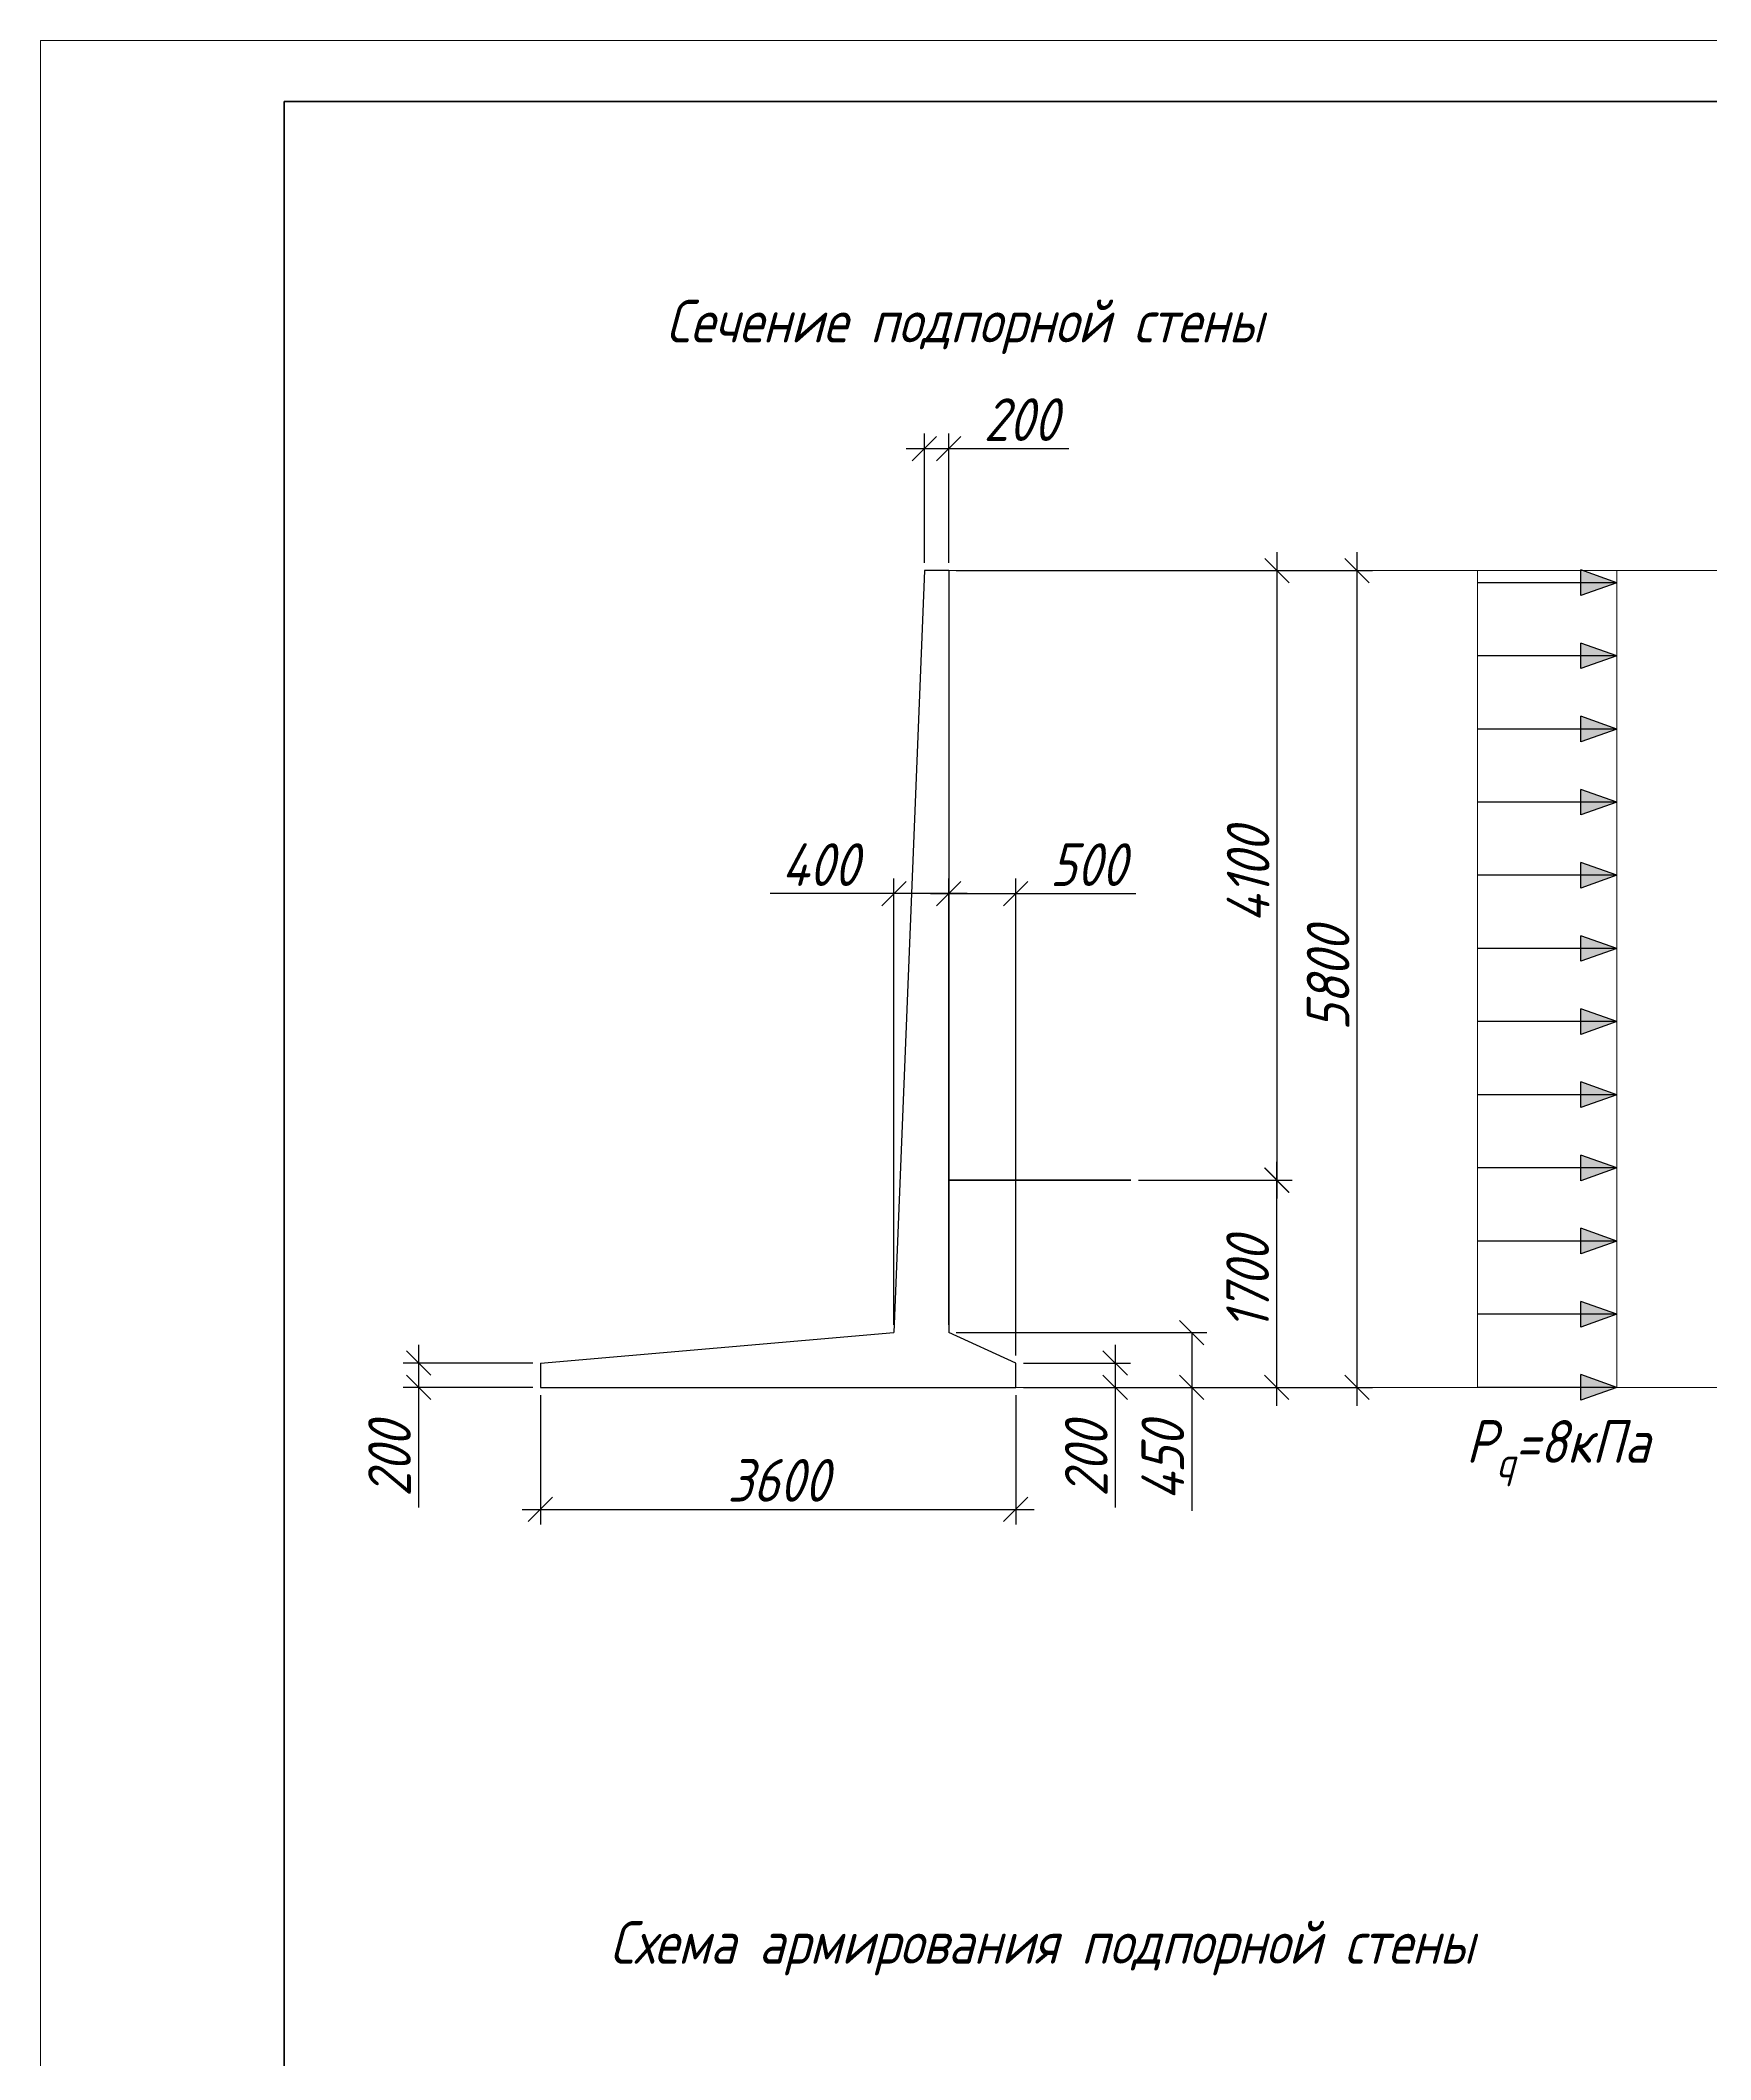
# Model space of a CAD drawing. Header units: millimetres. Extents: x -1004 to 900128, y -352756 to 107728.
# Drawn here: x 403909 to 417611, y -301653 to -285091 of the extents above; entities that cross this region are included whole.
import ezdxf

# ---------------------------------------------------------------- set-up
doc = ezdxf.new("R2010")
doc.units = ezdxf.units.MM
doc.linetypes.add('ACAD_ISO04W100', pattern=[30, 24, -3, 0, -3])
for name, color, linetype, lineweight in [('axles', 152, 'ACAD_ISO04W100', 20), ('basic', 95, 'Continuous', 30), ('frame', 173, 'Continuous', 40), ('size', 45, 'Continuous', 20), ('text', 13, 'Continuous', 20), ('thick', 42, 'Continuous', 35), ('thin', 153, 'Continuous', 18)]:
    doc.layers.add(name, color=color, linetype=linetype, lineweight=lineweight)
doc.styles.add('Structures', font='isocpeur.ttf', dxfattribs={"width": 0.85, "oblique": 15})
doc.styles.add('structures 5', font='isocpeur.ttf', dxfattribs={"width": 0.85, "oblique": 15, "height": 5})
doc.dimstyles.new('structures 3.5', dxfattribs={"dimtxt": 3.5, "dimasz": 2, "dimexe": 1.25, "dimexo": 0.625, "dimtad": 1, "dimtxsty": 'Structures', "dimblk": 'OBLIQUE', "dimcen": 2.5, "dimdle": 1.5, "dimadec": 0, "dimazin": 0, "dimtfac": 1, "dimtmove": 0, "dimatfit": 3, "dimfxl": 1, "dimarcsym": 0})

# ---------------------------------------------------------------- blocks, each defined once
blk = doc.blocks.new('_Oblique')
at = {"color": 0, "linetype": 'ByBlock', "lineweight": -2}
blk.add_line((-0.5, -0.5), (0.5, 0.5), dxfattribs=at)
blk = doc.blocks.new('*D1435')
at = {"layer": 'Defpoints', "color": 0, "transparency": 16777216}
for p in [(411911, -295940), (411911, -296140), (412726, -296140)]:
    blk.add_point(p, dxfattribs=at)
at = {"layer": 'size', "color": 0, "lineweight": -2, "transparency": 16777216}
for p, q in [((412726, -295790), (412726, -296140)), ((411973, -295940), (412851, -295940)), ((411973, -296140), (412851, -296140)), ((412726, -296140), (412726, -297124))]:
    blk.add_line(p, q, dxfattribs=at)
at = {"layer": 'size', "color": 0, "lineweight": -2, "transparency": 16777216, "xscale": 200, "yscale": 200, "zscale": 200}
for p, rotation in [((412726, -295940), 90), ((412726, -296140), 270)]:
    blk.add_blockref('_Oblique', p, dxfattribs=dict(at, rotation=rotation))
at = {"layer": 'size', "color": 0, "transparency": 16777216, "insert": (412489, -296732), "char_height": 350, "attachment_point": 5, "rotation": 90, "style": 'Structures'}
blk.add_mtext('200', dxfattribs=at)
blk = doc.blocks.new('*D1436')
at = {"layer": 'Defpoints', "color": 0, "transparency": 16777216}
for p in [(408011, -296140), (411911, -296140), (411911, -297140)]:
    blk.add_point(p, dxfattribs=at)
at = {"layer": 'size', "color": 0, "lineweight": -2, "transparency": 16777216}
for p, q in [((408011, -296202), (408011, -297265)), ((411911, -296202), (411911, -297265)), ((407861, -297140), (412061, -297140))]:
    blk.add_line(p, q, dxfattribs=at)
at = {"layer": 'size', "color": 0, "lineweight": -2, "transparency": 16777216, "xscale": 200, "yscale": 200, "zscale": 200, "rotation": 180}
blk.add_blockref('_Oblique', (408011, -297140), dxfattribs=at)
at = {"layer": 'size', "color": 0, "lineweight": -2, "transparency": 16777216, "xscale": 200, "yscale": 200, "zscale": 200}
blk.add_blockref('_Oblique', (411911, -297140), dxfattribs=at)
at = {"layer": 'size', "color": 0, "transparency": 16777216, "insert": (409961, -296902), "char_height": 350, "attachment_point": 5, "style": 'Structures'}
blk.add_mtext('3600', dxfattribs=at)
blk = doc.blocks.new('*D1437')
at = {"layer": 'Defpoints', "color": 0, "transparency": 16777216}
for p in [(408011, -295940), (407011, -296140), (408011, -296140)]:
    blk.add_point(p, dxfattribs=at)
at = {"layer": 'size', "color": 0, "lineweight": -2, "transparency": 16777216}
for p, q in [((407011, -295790), (407011, -296140)), ((407948, -295940), (406886, -295940)), ((407948, -296140), (406886, -296140)), ((407011, -296140), (407011, -297124))]:
    blk.add_line(p, q, dxfattribs=at)
at = {"layer": 'size', "color": 0, "lineweight": -2, "transparency": 16777216, "xscale": 200, "yscale": 200, "zscale": 200}
for p, rotation in [((407011, -295940), 90), ((407011, -296140), 270)]:
    blk.add_blockref('_Oblique', p, dxfattribs=dict(at, rotation=rotation))
at = {"layer": 'size', "color": 0, "transparency": 16777216, "insert": (406773, -296732), "char_height": 350, "attachment_point": 5, "rotation": 90, "style": 'Structures'}
blk.add_mtext('200', dxfattribs=at)
blk = doc.blocks.new('*D1438')
at = {"layer": 'Defpoints', "color": 0, "transparency": 16777216}
for p in [(411361, -295690), (413354, -295690), (411911, -296140)]:
    blk.add_point(p, dxfattribs=at)
at = {"layer": 'size', "color": 0, "lineweight": -2, "transparency": 16777216}
for p, q in [((411423, -295690), (413479, -295690)), ((413354, -295690), (413354, -296290)), ((411973, -296140), (413479, -296140)), ((413354, -296140), (413354, -297153))]:
    blk.add_line(p, q, dxfattribs=at)
at = {"layer": 'size', "color": 0, "lineweight": -2, "transparency": 16777216, "xscale": 200, "yscale": 200, "zscale": 200}
for p, rotation in [((413354, -295690), 90), ((413354, -296140), 270)]:
    blk.add_blockref('_Oblique', p, dxfattribs=dict(at, rotation=rotation))
at = {"layer": 'size', "color": 0, "transparency": 16777216, "insert": (413117, -296746), "char_height": 350, "attachment_point": 5, "rotation": 90, "style": 'Structures'}
blk.add_mtext('450', dxfattribs=at)
blk = doc.blocks.new('*D1439')
at = {"layer": 'Defpoints', "color": 0, "transparency": 16777216}
for p in [(411361, -289440), (414711, -289440), (411911, -296140)]:
    blk.add_point(p, dxfattribs=at)
at = {"layer": 'size', "color": 0, "lineweight": -2, "transparency": 16777216}
for p, q in [((414711, -296290), (414711, -289290)), ((411423, -289440), (414836, -289440)), ((411973, -296140), (414836, -296140))]:
    blk.add_line(p, q, dxfattribs=at)
at = {"layer": 'size', "color": 0, "lineweight": -2, "transparency": 16777216, "xscale": 200, "yscale": 200, "zscale": 200}
for p, rotation in [((414711, -289440), 90), ((414711, -296140), 270)]:
    blk.add_blockref('_Oblique', p, dxfattribs=dict(at, rotation=rotation))
at = {"layer": 'size', "color": 0, "transparency": 16777216, "insert": (414473, -292790), "char_height": 350, "attachment_point": 5, "rotation": 90, "style": 'Structures'}
blk.add_mtext('5800', dxfattribs=at)
blk = doc.blocks.new('*D1440')
at = {"layer": 'Defpoints', "color": 0, "transparency": 16777216}
for p in [(411911, -292090), (411361, -295690), (411911, -295940)]:
    blk.add_point(p, dxfattribs=at)
at = {"layer": 'size', "color": 0, "lineweight": -2, "transparency": 16777216}
for p, q in [((411361, -295627), (411361, -291965)), ((411911, -295877), (411911, -291965)), ((411211, -292090), (411911, -292090)), ((411911, -292090), (412895, -292090))]:
    blk.add_line(p, q, dxfattribs=at)
at = {"layer": 'size', "color": 0, "lineweight": -2, "transparency": 16777216, "xscale": 200, "yscale": 200, "zscale": 200, "rotation": 180}
blk.add_blockref('_Oblique', (411361, -292090), dxfattribs=at)
at = {"layer": 'size', "color": 0, "lineweight": -2, "transparency": 16777216, "xscale": 200, "yscale": 200, "zscale": 200}
blk.add_blockref('_Oblique', (411911, -292090), dxfattribs=at)
at = {"layer": 'size', "color": 0, "transparency": 16777216, "insert": (412503, -291852), "char_height": 350, "attachment_point": 5, "style": 'Structures'}
blk.add_mtext('500', dxfattribs=at)
blk = doc.blocks.new('*D1441')
at = {"layer": 'Defpoints', "color": 0, "transparency": 16777216}
for p in [(410911, -292090), (410911, -295690), (411361, -295690)]:
    blk.add_point(p, dxfattribs=at)
at = {"layer": 'size', "color": 0, "lineweight": -2, "transparency": 16777216}
for p, q in [((410911, -295627), (410911, -291965)), ((411361, -295627), (411361, -291965)), ((410911, -292090), (409897, -292090)), ((411511, -292090), (410911, -292090))]:
    blk.add_line(p, q, dxfattribs=at)
at = {"layer": 'size', "color": 0, "lineweight": -2, "transparency": 16777216, "xscale": 200, "yscale": 200, "zscale": 200, "rotation": 180}
blk.add_blockref('_Oblique', (410911, -292090), dxfattribs=at)
at = {"layer": 'size', "color": 0, "lineweight": -2, "transparency": 16777216, "xscale": 200, "yscale": 200, "zscale": 200}
blk.add_blockref('_Oblique', (411361, -292090), dxfattribs=at)
at = {"layer": 'size', "color": 0, "transparency": 16777216, "insert": (410304, -291852), "char_height": 350, "attachment_point": 5, "style": 'Structures'}
blk.add_mtext('400', dxfattribs=at)
blk = doc.blocks.new('*D1442')
at = {"layer": 'Defpoints', "color": 0, "transparency": 16777216}
for p in [(411361, -288440), (411161, -289440), (411361, -289440)]:
    blk.add_point(p, dxfattribs=at)
at = {"layer": 'size', "color": 0, "lineweight": -2, "transparency": 16777216}
for p, q in [((411161, -289377), (411161, -288315)), ((411361, -289377), (411361, -288315)), ((411011, -288440), (411361, -288440)), ((411361, -288440), (412345, -288440))]:
    blk.add_line(p, q, dxfattribs=at)
at = {"layer": 'size', "color": 0, "lineweight": -2, "transparency": 16777216, "xscale": 200, "yscale": 200, "zscale": 200, "rotation": 180}
blk.add_blockref('_Oblique', (411161, -288440), dxfattribs=at)
at = {"layer": 'size', "color": 0, "lineweight": -2, "transparency": 16777216, "xscale": 200, "yscale": 200, "zscale": 200}
blk.add_blockref('_Oblique', (411361, -288440), dxfattribs=at)
at = {"layer": 'size', "color": 0, "transparency": 16777216, "insert": (411953, -288202), "char_height": 350, "attachment_point": 5, "style": 'Structures'}
blk.add_mtext('200', dxfattribs=at)
blk = doc.blocks.new('*D1443')
at = {"layer": 'Defpoints', "color": 0, "transparency": 16777216}
for p in [(412856, -294440), (412061, -296140), (414051, -296140)]:
    blk.add_point(p, dxfattribs=at)
at = {"layer": 'size', "color": 0, "lineweight": -2, "transparency": 16777216}
for p, q in [((414051, -294290), (414051, -296290)), ((412918, -294440), (414176, -294440)), ((412123, -296140), (414176, -296140))]:
    blk.add_line(p, q, dxfattribs=at)
at = {"layer": 'size', "color": 0, "lineweight": -2, "transparency": 16777216, "xscale": 200, "yscale": 200, "zscale": 200}
for p, rotation in [((414051, -294440), 90), ((414051, -296140), 270)]:
    blk.add_blockref('_Oblique', p, dxfattribs=dict(at, rotation=rotation))
at = {"layer": 'size', "color": 0, "transparency": 16777216, "insert": (413813, -295290), "char_height": 350, "attachment_point": 5, "rotation": 90, "style": 'Structures'}
blk.add_mtext('1700', dxfattribs=at)
blk = doc.blocks.new('*D1444')
at = {"layer": 'Defpoints', "color": 0, "transparency": 16777216}
for p in [(411361, -289440), (414054, -289440), (412856, -294440)]:
    blk.add_point(p, dxfattribs=at)
at = {"layer": 'size', "color": 0, "lineweight": -2, "transparency": 16777216}
for p, q in [((414054, -294590), (414054, -289290)), ((411423, -289440), (414179, -289440)), ((412918, -294440), (414179, -294440))]:
    blk.add_line(p, q, dxfattribs=at)
at = {"layer": 'size', "color": 0, "lineweight": -2, "transparency": 16777216, "xscale": 200, "yscale": 200, "zscale": 200}
for p, rotation in [((414054, -289440), 90), ((414054, -294440), 270)]:
    blk.add_blockref('_Oblique', p, dxfattribs=dict(at, rotation=rotation))
at = {"layer": 'size', "color": 0, "transparency": 16777216, "insert": (413817, -291940), "char_height": 350, "attachment_point": 5, "rotation": 90, "style": 'Structures'}
blk.add_mtext('4100', dxfattribs=at)

msp = doc.modelspace()

# ---------------------------------------------------------------- hatches: boundary and pattern name
at = {"layer": 'basic'}
h = msp.add_hatch(color=256, dxfattribs=at)
h.dxf.hatch_style = 1
h.paths.add_polyline_path([(416545.825, -289434.596), (416840.482, -289539.522), (416545.825, -289539.522)])
h.paths.add_polyline_path([(416545.825, -289539.522), (416840.482, -289539.522), (416545.825, -289644.447)])
h = msp.add_hatch(color=256, dxfattribs=at)
h.dxf.hatch_style = 1
h.paths.add_polyline_path([(416545.825, -290034.596), (416840.482, -290139.522), (416545.825, -290139.522)])
h.paths.add_polyline_path([(416545.825, -290139.522), (416840.482, -290139.522), (416545.825, -290244.447)])
h = msp.add_hatch(color=256, dxfattribs=at)
h.dxf.hatch_style = 1
h.paths.add_polyline_path([(416545.825, -290634.596), (416840.482, -290739.522), (416545.825, -290739.522)])
h.paths.add_polyline_path([(416545.825, -290739.522), (416840.482, -290739.522), (416545.825, -290844.447)])
h = msp.add_hatch(color=256, dxfattribs=at)
h.dxf.hatch_style = 1
h.paths.add_polyline_path([(416545.825, -291234.596), (416840.482, -291339.522), (416545.825, -291339.522)])
h.paths.add_polyline_path([(416545.825, -291339.522), (416840.482, -291339.522), (416545.825, -291444.447)])
h = msp.add_hatch(color=256, dxfattribs=at)
h.dxf.hatch_style = 1
h.paths.add_polyline_path([(416545.825, -291834.596), (416840.482, -291939.522), (416545.825, -291939.522)])
h.paths.add_polyline_path([(416545.825, -291939.522), (416840.482, -291939.522), (416545.825, -292044.447)])
h = msp.add_hatch(color=256, dxfattribs=at)
h.dxf.hatch_style = 1
h.paths.add_polyline_path([(416545.825, -292434.596), (416840.482, -292539.522), (416545.825, -292539.522)])
h.paths.add_polyline_path([(416545.825, -292539.522), (416840.482, -292539.522), (416545.825, -292644.447)])
h = msp.add_hatch(color=256, dxfattribs=at)
h.dxf.hatch_style = 1
h.paths.add_polyline_path([(416545.825, -293034.596), (416840.482, -293139.522), (416545.825, -293139.522)])
h.paths.add_polyline_path([(416545.825, -293139.522), (416840.482, -293139.522), (416545.825, -293244.447)])
h = msp.add_hatch(color=256, dxfattribs=at)
h.dxf.hatch_style = 1
h.paths.add_polyline_path([(416545.825, -293634.596), (416840.482, -293739.522), (416545.825, -293739.522)])
h.paths.add_polyline_path([(416545.825, -293739.522), (416840.482, -293739.522), (416545.825, -293844.447)])
h = msp.add_hatch(color=256, dxfattribs=at)
h.dxf.hatch_style = 1
h.paths.add_polyline_path([(416545.825, -294234.596), (416840.482, -294339.522), (416545.825, -294339.522)])
h.paths.add_polyline_path([(416545.825, -294339.522), (416840.482, -294339.522), (416545.825, -294444.447)])
h = msp.add_hatch(color=256, dxfattribs=at)
h.dxf.hatch_style = 1
h.paths.add_polyline_path([(416545.825, -294834.596), (416840.482, -294939.522), (416545.825, -294939.522)])
h.paths.add_polyline_path([(416545.825, -294939.522), (416840.482, -294939.522), (416545.825, -295044.447)])
h = msp.add_hatch(color=256, dxfattribs=at)
h.dxf.hatch_style = 1
h.paths.add_polyline_path([(416545.825, -295434.596), (416840.482, -295539.522), (416545.825, -295539.522)])
h.paths.add_polyline_path([(416545.825, -295539.522), (416840.482, -295539.522), (416545.825, -295644.447)])
h = msp.add_hatch(color=256, dxfattribs=at)
h.dxf.hatch_style = 1
h.paths.add_polyline_path([(416545.825, -296034.596), (416840.482, -296139.522), (416545.825, -296139.522)])
h.paths.add_polyline_path([(416545.825, -296139.522), (416840.482, -296139.522), (416545.825, -296244.447)])

# ---------------------------------------------------------------- linework, layer by layer
at = {"layer": 'axles', "ltscale": 0.2}
for p, q in [((420389.09, -289439.522), (411360.572, -289439.522)), ((422390.806, -296139.522), (411910.572, -296139.522))]:
    msp.add_line(p, q, dxfattribs=at)
at = {"layer": 'basic'}
for p, q in [((411160.572, -289439.522), (410910.572, -295689.522)), ((411360.572, -289439.522), (411160.572, -289439.522)), ((411360.572, -289439.522), (411360.572, -295689.522)), ((416840.482, -289539.522), (416545.825, -289434.596)), ((416545.825, -289644.447), (416545.825, -289434.596)), ((416840.482, -289539.522), (415698.615, -289539.522)), ((416840.482, -289539.522), (416545.825, -289644.447)), ((416840.482, -290139.522), (415698.615, -290139.522)), ((416840.482, -290139.522), (416545.825, -290034.596)), ((416545.825, -290244.447), (416545.825, -290034.596)), ((416840.482, -290139.522), (416545.825, -290244.447)), ((416840.482, -290739.522), (416545.825, -290634.596)), ((416545.825, -290844.447), (416545.825, -290634.596)), ((416840.482, -290739.522), (415698.615, -290739.522)), ((416840.482, -290739.522), (416545.825, -290844.447)), ((416840.482, -291339.522), (416545.825, -291234.596)), ((416545.825, -291444.447), (416545.825, -291234.596)), ((416840.482, -291339.522), (415698.615, -291339.522)), ((416840.482, -291339.522), (416545.825, -291444.447)), ((416840.482, -291939.522), (415698.615, -291939.522)), ((416840.482, -291939.522), (416545.825, -291834.596)), ((416545.825, -292044.447), (416545.825, -291834.596)), ((416840.482, -291939.522), (416545.825, -292044.447)), ((416840.482, -292539.522), (416545.825, -292434.596)), ((416545.825, -292644.447), (416545.825, -292434.596)), ((416840.482, -292539.522), (415698.615, -292539.522)), ((416840.482, -292539.522), (416545.825, -292644.447)), ((416840.482, -293139.522), (415698.615, -293139.522)), ((416840.482, -293139.522), (416545.825, -293034.596)), ((416545.825, -293244.447), (416545.825, -293034.596)), ((416840.482, -293139.522), (416545.825, -293244.447)), ((416840.482, -293739.522), (416545.825, -293634.596)), ((416545.825, -293844.447), (416545.825, -293634.596)), ((416840.482, -293739.522), (415698.615, -293739.522)), ((416840.482, -293739.522), (416545.825, -293844.447)), ((416840.482, -294339.522), (416545.825, -294234.596)), ((416545.825, -294444.447), (416545.825, -294234.596)), ((416840.482, -294339.522), (415698.615, -294339.522)), ((416840.482, -294339.522), (416545.825, -294444.447)), ((416840.482, -294939.522), (415698.615, -294939.522)), ((416840.482, -294939.522), (416545.825, -294834.596)), ((416545.825, -295044.447), (416545.825, -294834.596)), ((416840.482, -294939.522), (416545.825, -295044.447)), ((416840.482, -295539.522), (416545.825, -295434.596)), ((416545.825, -295644.447), (416545.825, -295434.596)), ((416840.482, -295539.522), (415698.615, -295539.522)), ((416840.482, -295539.522), (416545.825, -295644.447)), ((408010.572, -295939.522), (410910.572, -295689.522)), ((411910.572, -295939.522), (411360.572, -295689.522)), ((408010.572, -295939.522), (408010.572, -296139.522)), ((411910.572, -296139.522), (411910.572, -295939.522)), ((416840.482, -296139.522), (416545.825, -296034.596)), ((416545.825, -296244.447), (416545.825, -296034.596)), ((408010.572, -296139.522), (411910.572, -296139.522)), ((416840.482, -296139.522), (415698.615, -296139.522)), ((416840.482, -296139.522), (416545.825, -296244.447))]:
    msp.add_line(p, q, dxfattribs=at)
at = {"layer": 'frame'}
for p, q in [((405908.612, -285591.489), (462808.612, -285591.489)), ((405908.612, -326591.489), (405908.612, -285591.489))]:
    msp.add_line(p, q, dxfattribs=at)
at = {"layer": 'thick'}
msp.add_line((411360.572, -294439.522), (412855.894, -294439.522), dxfattribs=at)
at = {"layer": 'thin'}
for p, q in [((403908.612, -285091.489), (463308.612, -285091.489)), ((403908.612, -327091.489), (403908.612, -285091.489)), ((415698.615, -296139.522), (415698.615, -289439.522)), ((416840.482, -296139.522), (416840.482, -289439.522))]:
    msp.add_line(p, q, dxfattribs=at)
msp.add_lwpolyline([(411360.572, -294439.522), (412855.894, -294439.522)], dxfattribs=at)

# ---------------------------------------------------------------- texts
at = {"layer": 'text', "char_height": 350, "attachment_point": 5}
for s, insert, width, style in [('Сечение подпорной стены', (411490.347, -287441.803), 5622.78125, 'Structures'), ('\\A1;P{\\H0.7x;\\S^ q;\\H1.42857x;=8кПа}', (416358.045, -296642.727), 1905.54601, 'structures 5'), ('Схема армирования подпорной стены', (412125.263, -300739.334), 7305.86435, 'Structures')]:
    msp.add_mtext(s, dxfattribs=dict(at, insert=insert, width=width, style=style))

# ---------------------------------------------------------------- dimensions: what is measured, and where the dimension line sits
at = {"layer": 'size'}
dim = msp.add_linear_dim(base=(411360.572, -288439.522), p1=(411160.572, -289439.522), p2=(411360.572, -289439.522), dimstyle='structures 3.5', dxfattribs=at)
dim.commit()
dim.dimension.update_dxf_attribs({"geometry": '*D1442', "text_midpoint": (411952.588, -288202.022)})
for base, p1, p2, text, picture, middle in [((414710.572, -289439.522), (411910.572, -296139.522), (411360.572, -289439.522), '5800', '*D1439', (414473.072, -292789.522)), ((414054.331, -289439.522), (412855.894, -294439.522), (411360.572, -289439.522), '4100', '*D1444', (413816.831, -291939.522)), ((414050.581, -296139.522), (412855.894, -294439.522), (412060.572, -296139.522), '1700', '*D1443', (413813.081, -295289.522))]:
    dim = msp.add_linear_dim(base=base, p1=p1, p2=p2, angle=90, text=text, dimstyle='structures 3.5', dxfattribs=at)
    dim.commit()
    dim.dimension.update_dxf_attribs({"geometry": picture, "text_midpoint": middle})
for base, p1, p2, text, picture, middle in [((410910.572, -292089.522), (411360.572, -295689.522), (410910.572, -295689.522), '400', '*D1441', (410303.681, -291852.022)), ((411910.572, -292089.522), (411360.572, -295689.522), (411910.572, -295939.522), '500', '*D1440', (412502.588, -291852.022)), ((411910.572, -297139.522), (408010.572, -296139.522), (411910.572, -296139.522), '3600', '*D1436', (409960.572, -296902.022))]:
    dim = msp.add_linear_dim(base=base, p1=p1, p2=p2, text=text, dimstyle='structures 3.5', dxfattribs=at)
    dim.commit()
    dim.dimension.update_dxf_attribs({"geometry": picture, "text_midpoint": middle})
dim = msp.add_linear_dim(base=(413354.089, -295689.522), p1=(411910.572, -296139.522), p2=(411360.572, -295689.522), angle=90, dimstyle='structures 3.5', dxfattribs=at)
dim.commit()
dim.dimension.update_dxf_attribs({"geometry": '*D1438', "text_midpoint": (413354.089, -296746.413), "dimtype": 160})
for base, p1, p2, picture, middle in [((407010.572, -296139.522), (408010.572, -295939.522), (408010.572, -296139.522), '*D1437', (406773.072, -296731.538)), ((412726.026, -296139.522), (411910.572, -295939.522), (411910.572, -296139.522), '*D1435', (412488.526, -296731.538))]:
    dim = msp.add_linear_dim(base=base, p1=p1, p2=p2, angle=90, dimstyle='structures 3.5', dxfattribs=at)
    dim.commit()
    dim.dimension.update_dxf_attribs({"geometry": picture, "text_midpoint": middle})

doc.saveas('drawing.dxf')
